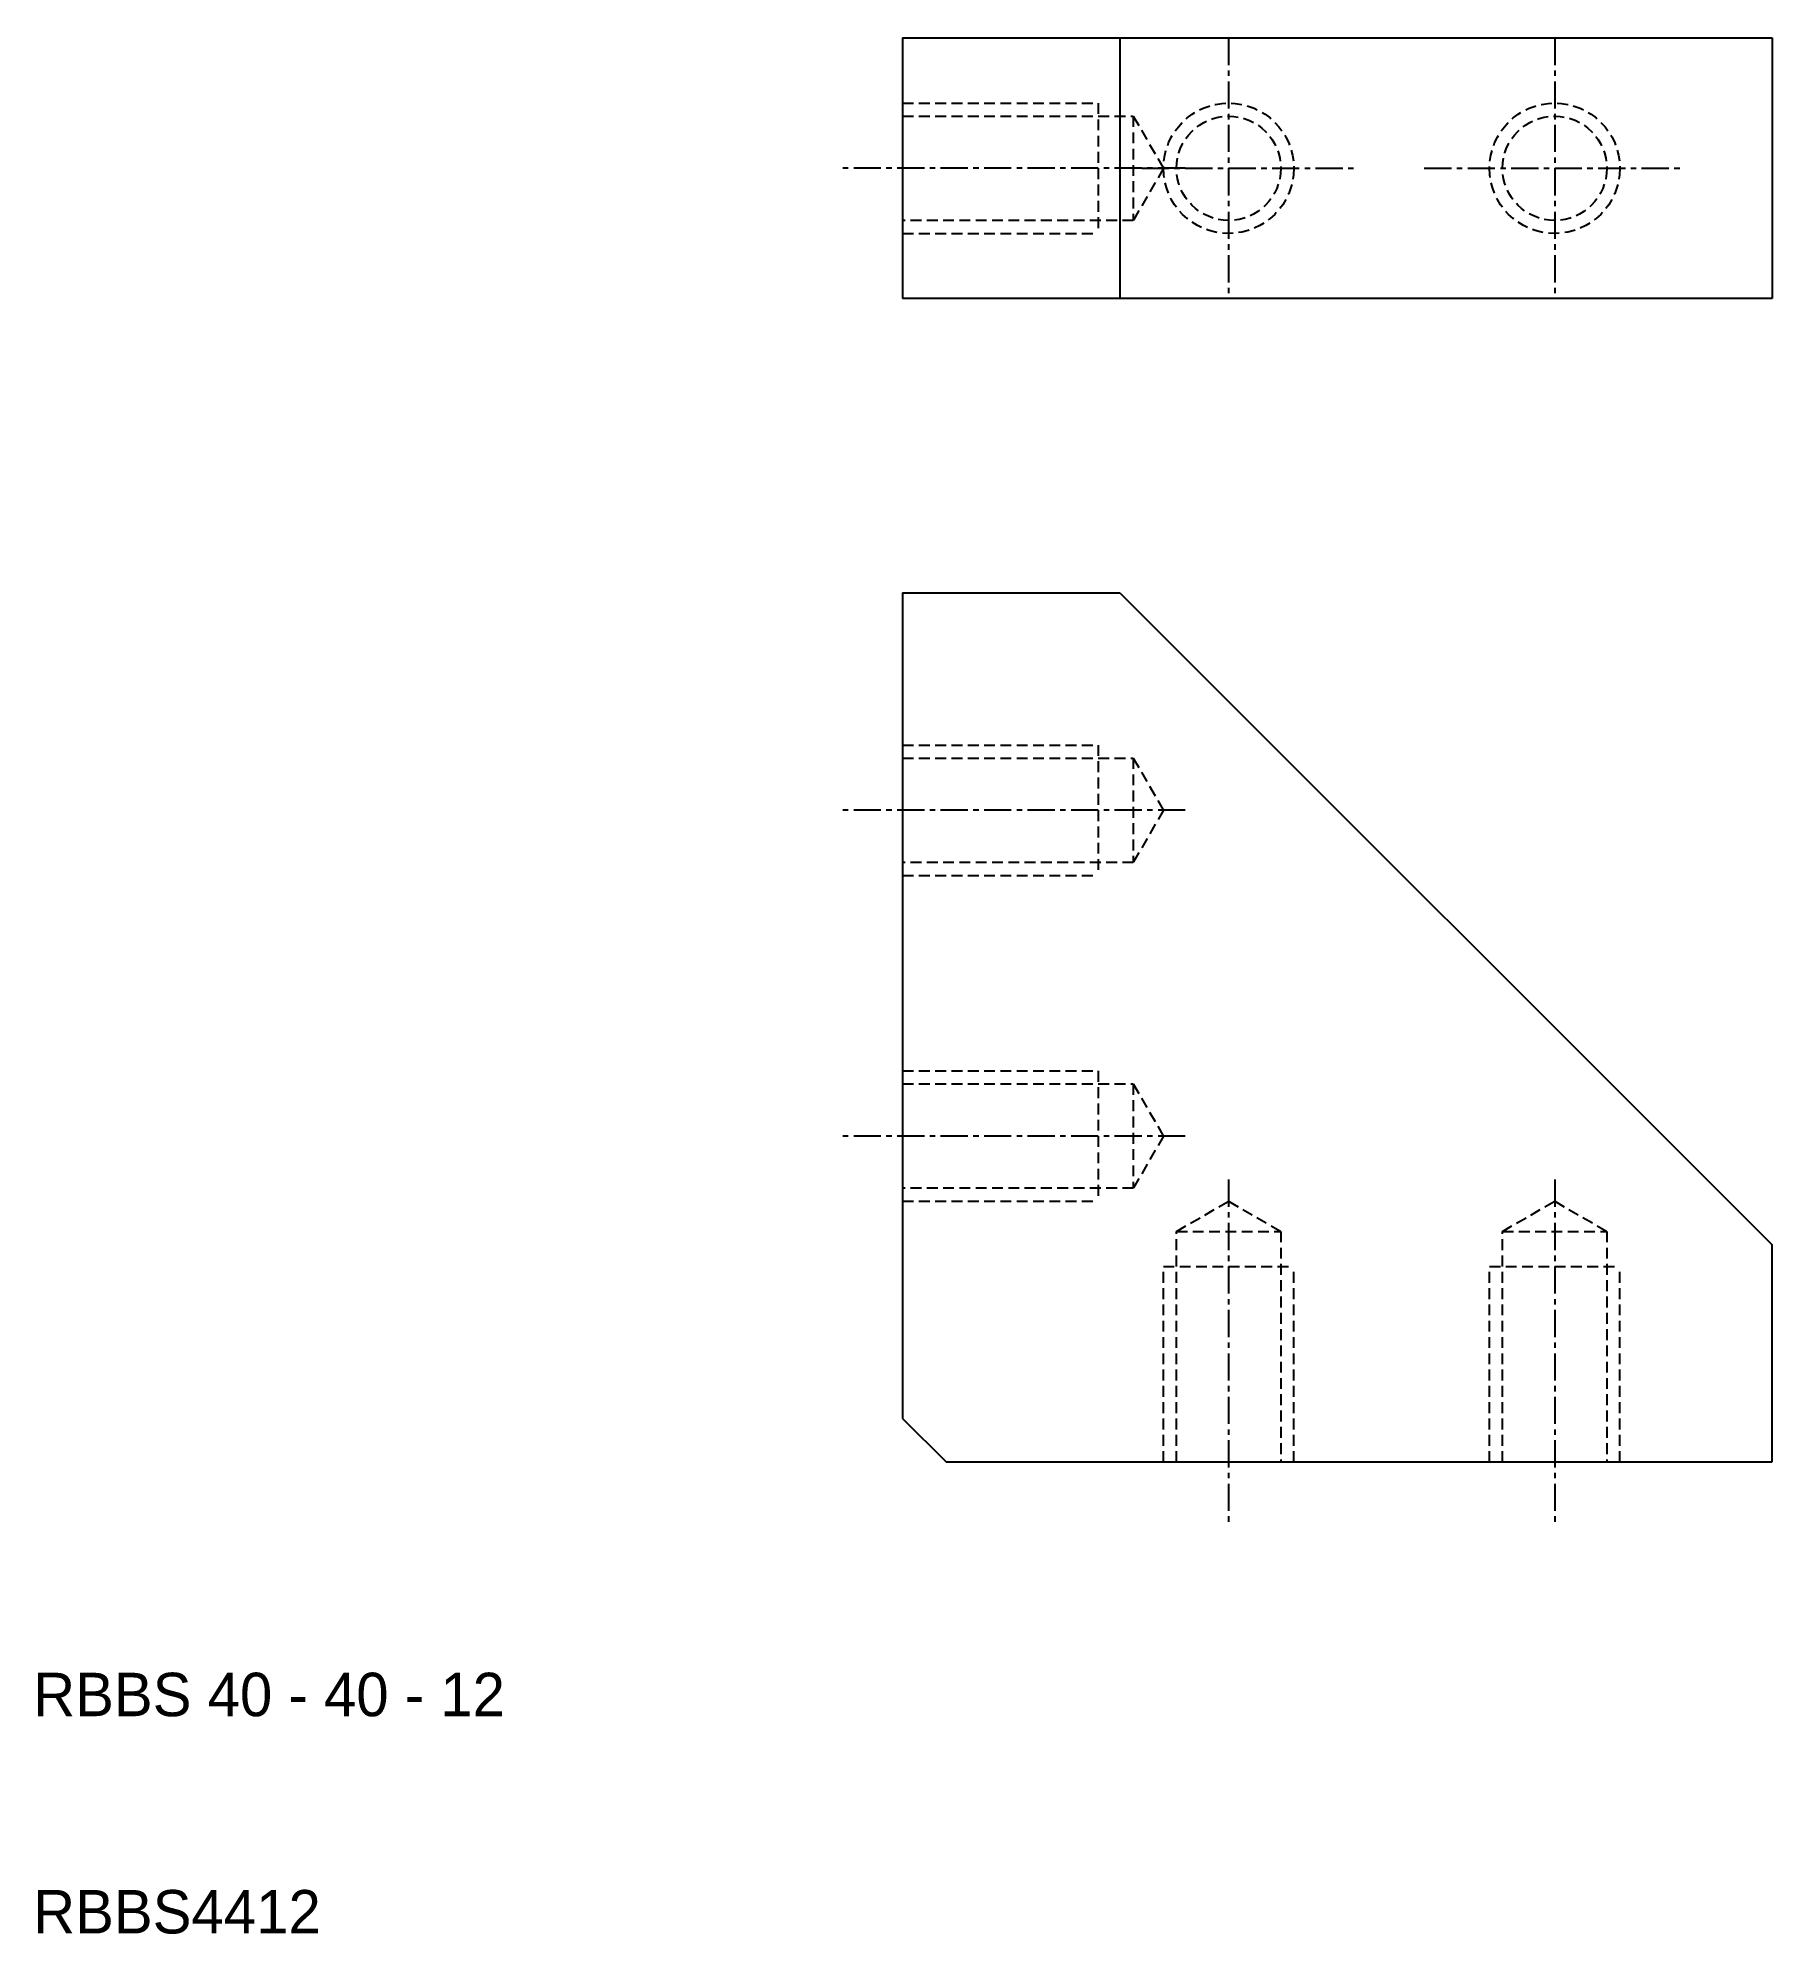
# Model space of a CAD drawing. Extents: x 7.2 to 87, y 9 to 96.2.
import ezdxf

# ---------------------------------------------------------------- set-up
doc = ezdxf.new("R2010")
doc.units = 0
doc.linetypes.add('CENTER', pattern=[2, 1.25, -0.25, 0.25, -0.25])
doc.linetypes.add('DASHED', pattern=[0.75, 0.5, -0.25])
doc.layers.get('0').update_dxf_attribs({"linetype": 'CONTINUOUS'})
doc.layers.add('CENTER', color=1, linetype='CENTER')

msp = doc.modelspace()

# ---------------------------------------------------------------- linework, layer by layer
at = {"color": 7, "linetype": 'CONTINUOUS'}
for p, q in [((47, 96.249), (87, 96.249)), ((47, 96.249), (47, 84.249)), ((57, 96.249), (57, 84.249)), ((87, 96.249), (87, 84.249)), ((87, 84.249), (47, 84.249)), ((47, 70.702), (47, 32.702)), ((47, 70.702), (57, 70.702)), ((57, 70.702), (87, 40.702)), ((87, 30.702), (87, 40.702)), ((47, 32.702), (49, 30.702)), ((49, 30.702), (87, 30.702))]:
    msp.add_line(p, q, dxfattribs=at)
at = {"color": 3, "linetype": 'DASHED'}
for p, q in [((47, 93.249), (56, 93.249)), ((47, 92.649), (57.614, 92.649)), ((56, 93.249), (56, 87.249)), ((57.614, 92.649), (57.614, 87.849)), ((57.614, 92.649), (59, 90.249)), ((59, 90.249), (57.614, 87.849)), ((57.614, 87.849), (47, 87.849)), ((47, 87.249), (56, 87.249)), ((47, 63.702), (56, 63.702)), ((47, 63.102), (57.614, 63.102)), ((56, 63.702), (56, 57.702)), ((57.614, 63.102), (57.614, 58.302)), ((57.614, 63.102), (59, 60.702)), ((59, 60.702), (57.614, 58.302)), ((57.614, 58.302), (47, 58.302)), ((47, 57.702), (56, 57.702)), ((47, 48.702), (56, 48.702)), ((47, 48.102), (57.614, 48.102)), ((56, 48.702), (56, 42.702)), ((57.614, 48.102), (57.614, 43.302)), ((57.614, 48.102), (59, 45.702)), ((59, 45.702), (57.614, 43.302)), ((57.614, 43.302), (47, 43.302)), ((47, 42.702), (56, 42.702)), ((59.6, 41.316), (62, 42.702)), ((62, 42.702), (64.4, 41.316)), ((74.6, 41.316), (77, 42.702)), ((77, 42.702), (79.4, 41.316)), ((59.6, 30.702), (59.6, 41.316)), ((59.6, 41.316), (64.4, 41.316)), ((64.4, 41.316), (64.4, 30.702)), ((74.6, 30.702), (74.6, 41.316)), ((74.6, 41.316), (79.4, 41.316)), ((79.4, 41.316), (79.4, 30.702)), ((59, 30.702), (59, 39.702)), ((59, 39.702), (65, 39.702)), ((65, 30.702), (65, 39.702)), ((74, 30.702), (74, 39.702)), ((74, 39.702), (80, 39.702)), ((80, 30.702), (80, 39.702))]:
    msp.add_line(p, q, dxfattribs=at)
for centre, radius in [((62, 90.249), 3), ((62, 90.249), 2.4), ((77, 90.249), 3), ((77, 90.249), 2.4)]:
    msp.add_circle(centre, radius, dxfattribs=at)
at = {"layer": 'CENTER', "color": 1, "linetype": 'CENTER'}
for p, q in [((62, 96.249), (62, 84.249)), ((77, 96.249), (77, 84.249)), ((60, 90.249), (44, 90.249)), ((58, 90.249), (68, 90.249)), ((71, 90.249), (83, 90.249)), ((60, 60.702), (44, 60.702)), ((60, 45.702), (44, 45.702)), ((62, 43.702), (62, 27.702)), ((77, 43.702), (77, 27.702))]:
    msp.add_line(p, q, dxfattribs=at)

# ---------------------------------------------------------------- texts
at = {"color": 7, "linetype": 'CONTINUOUS'}
for s, p in [('RBBS 40 - 40 - 12', (7, 19)), ('RBBS4412', (7, 9))]:
    msp.add_text(s, height=2, dxfattribs=at).set_placement(p)

doc.saveas('drawing.dxf')
